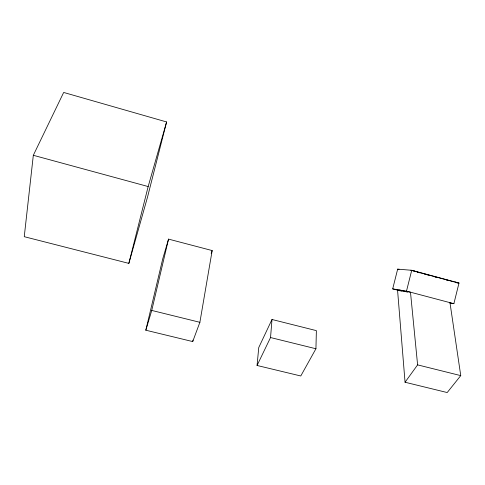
<?xml version="1.0" encoding="UTF-8"?>
<svg xmlns="http://www.w3.org/2000/svg" width="485" height="485" viewBox="0 0 485 485"><rect width="100%" height="100%" fill="white"/><g stroke="black" fill="none" stroke-linecap="round" stroke-linejoin="round"><path stroke-width="0.73" d="M315.935 348.757L316.372 330.631L272 319.488L258.754 347.533L257.062 365.472L300.773 375.984L315.935 348.757L270.539 337.542L257.062 365.472M270.539 337.542L272 319.488M33.319 155.291L24.25 236.686L128.846 263.385L147.495 197.213L166.604 121.959L63.674 92.453L33.319 155.291L148.167 186.549L128.846 263.385M199.887 322.307L212.175 250.563L168.544 239.117L162.724 258.917L145.815 330.212L192.709 341.573L199.887 322.307L151.744 310.43L145.815 330.212M192.709 341.573L192.969 340.094M151.744 310.43L168.544 239.117M449.74 302.943L453.881 303.683L458.998 283.034L411.723 270.29L397.664 269.126L392.692 288.884L399.998 290.812M392.692 288.884L406.491 291.139L411.723 270.29M148.167 186.549L166.604 121.959M211.199 253.328L212.175 250.563M405.048 382.241L417.603 364.872L410.48 292.194L397.554 290.06L405.048 382.241L447.2 392.547L460.75 375.62L449.971 302.652M413.772 271.018L414.705 271.097M435.021 277.087L436.179 277.202M456.076 282.246L455.009 282.131L457.925 282.913M456.488 282.755L458.998 283.034M417.603 364.872L460.75 375.62M406.491 291.139L453.881 303.683M399.41 289.981L407.588 292.146M397.554 290.06L401.926 291.218M410.795 270.212L454.281 281.937M417.494 272.17L420.077 272.867M424.599 274.086L428.467 275.128M446.424 279.966L448.613 280.554M397.664 269.126L399.082 269.508"/></g></svg>
